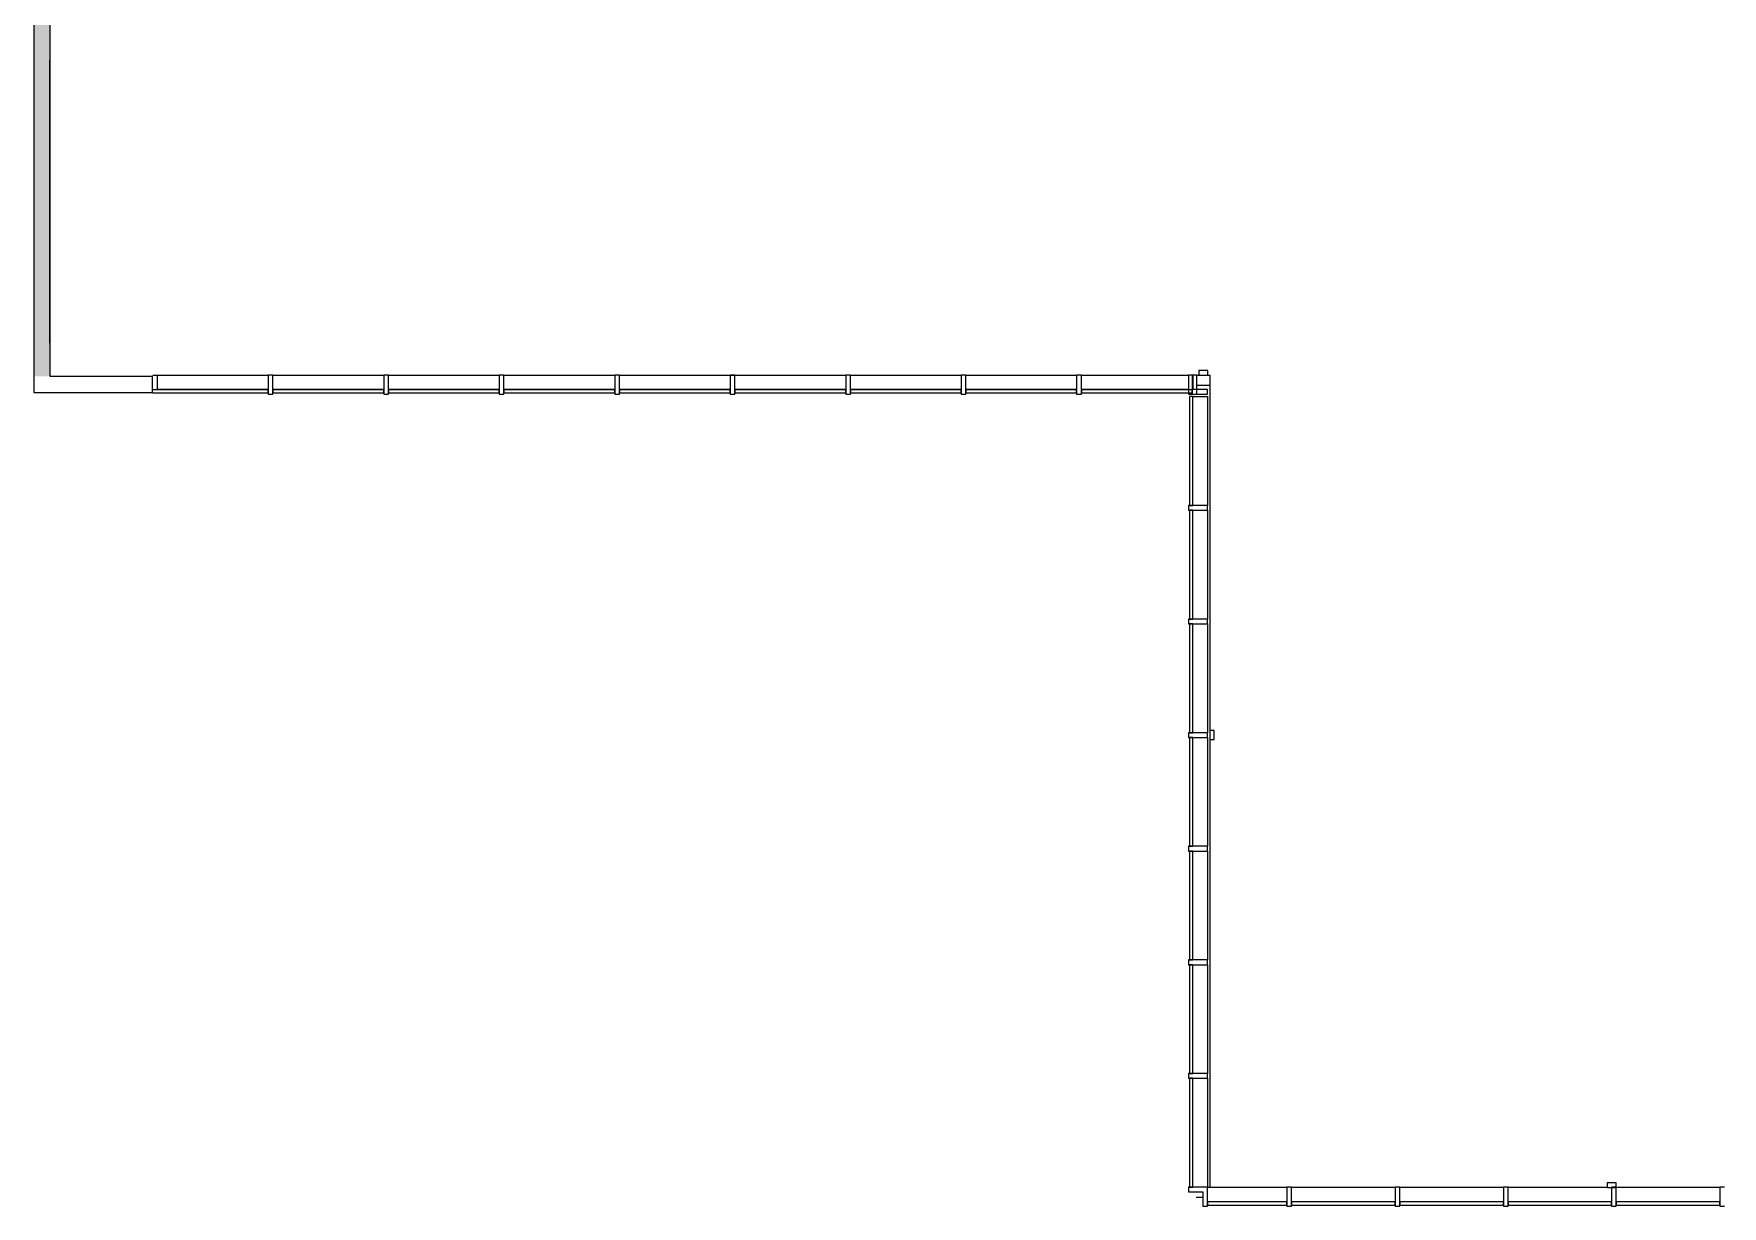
# Model space of a CAD drawing. Header units: millimetres. Extents: x 32.4 to 129.7, y 76.1 to 139.3.
# Drawn here: x 32.35 to 51.07, y 76.09 to 89.08 of the extents above; entities that cross this region are included whole.
import ezdxf

# ---------------------------------------------------------------- set-up
doc = ezdxf.new("R2010")
doc.units = ezdxf.units.MM
doc.layers.add('LADRILLO HU 018', color=7, linetype='Continuous')
doc.layers.add('Lineas Carpintería', color=7, linetype='Continuous')
doc.layers.add('S-----TEP', color=7, linetype='Continuous', lineweight=9)

msp = doc.modelspace()

# ---------------------------------------------------------------- hatches: boundary and pattern name
msp.add_hatch(color=256).paths.add_polyline_path([(32.3504, 85.285442), (32.5304, 85.285442), (32.5304, 100.511374), (32.3504, 100.511374)])

# ---------------------------------------------------------------- linework, layer by layer
at = {"layer": 'LADRILLO HU 018'}
for p, q in [((32.3504, 100.691375), (32.3504, 85.105442)), ((32.5304, 85.285442), (32.5304, 100.511375)), ((33.664691, 85.285442), (32.5304, 85.285442)), ((33.664691, 85.105442), (33.664691, 85.285442)), ((32.3504, 85.105442), (33.664691, 85.105442))]:
    msp.add_line(p, q, dxfattribs=at)
at = {"layer": 'Lineas Carpintería'}
for p, q in [((45.364652, 85.350442), (45.264652, 85.350442)), ((45.264652, 85.350442), (45.264652, 85.300442)), ((45.364652, 85.300442), (45.364652, 85.350442)), ((33.669691, 85.29951), (33.721691, 85.29951)), ((33.721691, 85.13951), (33.721691, 85.29951)), ((33.721691, 85.29951), (34.949691, 85.29951)), ((35.001691, 85.29951), (36.229691, 85.29951)), ((36.281691, 85.29951), (37.509691, 85.29951)), ((37.561691, 85.29951), (38.789691, 85.29951)), ((38.841691, 85.29951), (40.030691, 85.29951)), ((40.030691, 85.29951), (40.160691, 85.29951)), ((40.160691, 85.29951), (41.349691, 85.29951)), ((41.401691, 85.29951), (42.629691, 85.29951)), ((42.681691, 85.29951), (43.909691, 85.29951)), ((43.961691, 85.29951), (45.149191, 85.29951)), ((45.241691, 85.29951), (45.384652, 85.29951)), ((45.384652, 85.18576), (45.241691, 85.18576)), ((45.264652, 85.300442), (45.364652, 85.300442)), ((45.384652, 85.29951), (45.384652, 85.26951)), ((45.384652, 85.26951), (45.384652, 85.16951)), ((45.384652, 85.16951), (45.384652, 81.359306)), ((34.949691, 85.13701), (33.669691, 85.13701)), ((33.669691, 85.10201), (34.949691, 85.10201)), ((34.949691, 85.13951), (33.721691, 85.13951)), ((34.949691, 85.10201), (34.949691, 85.13701)), ((36.229691, 85.13951), (35.001691, 85.13951)), ((36.229691, 85.13701), (35.001691, 85.13701)), ((35.001691, 85.13701), (35.001691, 85.10201)), ((35.001691, 85.10201), (36.229691, 85.10201)), ((36.229691, 85.10201), (36.229691, 85.13701)), ((37.509691, 85.13951), (36.281691, 85.13951)), ((37.509691, 85.13701), (36.281691, 85.13701)), ((36.281691, 85.13701), (36.281691, 85.10201)), ((36.281691, 85.10201), (37.509691, 85.10201)), ((37.509691, 85.10201), (37.509691, 85.13701)), ((38.789691, 85.13951), (37.561691, 85.13951)), ((38.789691, 85.13701), (37.561691, 85.13701)), ((37.561691, 85.13701), (37.561691, 85.10201)), ((37.561691, 85.10201), (38.789691, 85.10201)), ((38.789691, 85.10201), (38.789691, 85.13701)), ((40.069691, 85.13951), (38.841691, 85.13951)), ((40.069691, 85.13701), (38.841691, 85.13701)), ((38.841691, 85.13701), (38.841691, 85.10201)), ((38.841691, 85.10201), (40.069691, 85.10201)), ((40.069691, 85.10201), (40.069691, 85.13701)), ((41.349691, 85.13951), (40.121691, 85.13951)), ((41.349691, 85.13701), (40.121691, 85.13701)), ((40.121691, 85.13701), (40.121691, 85.10201)), ((40.121691, 85.10201), (41.349691, 85.10201)), ((41.349691, 85.10201), (41.349691, 85.13701)), ((42.629691, 85.13951), (41.401691, 85.13951)), ((42.629691, 85.13701), (41.401691, 85.13701)), ((41.401691, 85.13701), (41.401691, 85.10201)), ((41.401691, 85.10201), (42.629691, 85.10201)), ((42.629691, 85.10201), (42.629691, 85.13701)), ((43.909691, 85.13951), (42.681691, 85.13951)), ((43.909691, 85.13701), (42.681691, 85.13701)), ((42.681691, 85.13701), (42.681691, 85.10201)), ((42.681691, 85.10201), (43.909691, 85.10201)), ((43.909691, 85.10201), (43.909691, 85.13701)), ((45.149191, 85.13951), (43.961691, 85.13951)), ((45.189691, 85.13701), (43.961691, 85.13701)), ((43.961691, 85.13701), (43.961691, 85.10201)), ((43.961691, 85.10201), (45.189691, 85.10201)), ((45.196691, 85.063306), (45.161691, 85.063306)), ((45.161691, 85.063306), (45.161691, 83.855306)), ((45.189691, 85.10201), (45.189691, 85.13701)), ((45.196691, 83.855306), (45.196691, 85.063306)), ((45.199191, 85.063306), (45.359191, 85.063306)), ((45.199191, 83.855306), (45.199191, 85.063306)), ((45.359191, 85.063306), (45.359191, 83.855306)), ((45.161691, 83.855306), (45.196691, 83.855306)), ((45.196691, 83.803306), (45.161691, 83.803306)), ((45.161691, 83.803306), (45.161691, 82.595306)), ((45.196691, 82.595306), (45.196691, 83.803306)), ((45.199191, 82.595306), (45.199191, 83.803306)), ((45.359191, 83.803306), (45.359191, 82.595306)), ((45.161691, 82.595306), (45.196691, 82.595306)), ((45.196691, 82.543306), (45.161691, 82.543306)), ((45.161691, 82.543306), (45.161691, 81.335306)), ((45.196691, 81.335306), (45.196691, 82.543306)), ((45.199191, 81.335306), (45.199191, 82.543306)), ((45.359191, 82.543306), (45.359191, 81.335306)), ((45.161691, 81.335306), (45.196691, 81.335306)), ((45.196691, 81.283306), (45.161691, 81.283306)), ((45.161691, 81.283306), (45.161691, 80.075306)), ((45.196691, 80.075306), (45.196691, 81.283306)), ((45.199191, 80.075306), (45.199191, 81.283306)), ((45.359191, 81.283306), (45.359191, 80.075306)), ((45.434652, 81.359306), (45.384652, 81.359306)), ((45.384652, 81.359306), (45.384652, 81.259306)), ((45.384652, 81.259306), (45.434652, 81.259306)), ((45.384652, 81.259306), (45.384652, 76.295306)), ((45.434652, 81.259306), (45.434652, 81.359306)), ((45.161691, 80.075306), (45.196691, 80.075306)), ((45.196691, 80.023306), (45.161691, 80.023306)), ((45.161691, 80.023306), (45.161691, 78.815306)), ((45.196691, 78.815306), (45.196691, 80.023306)), ((45.199191, 78.815306), (45.199191, 80.023306)), ((45.359191, 80.023306), (45.359191, 78.815306)), ((45.161691, 78.815306), (45.196691, 78.815306)), ((45.196691, 78.763306), (45.161691, 78.763306)), ((45.161691, 78.763306), (45.161691, 77.555306)), ((45.196691, 77.555306), (45.196691, 78.763306)), ((45.199191, 77.555306), (45.199191, 78.763306)), ((45.359191, 78.763306), (45.359191, 77.555306)), ((45.161691, 77.555306), (45.196691, 77.555306)), ((45.196691, 77.503306), (45.161691, 77.503306)), ((45.161691, 77.503306), (45.161691, 76.295306)), ((45.196691, 76.295306), (45.196691, 77.503306)), ((45.199191, 76.295306), (45.199191, 77.503306)), ((45.359191, 77.503306), (45.359191, 76.295306)), ((45.161691, 76.295306), (45.196691, 76.295306)), ((45.235441, 76.184256), (45.307191, 76.184256)), ((45.359191, 76.295306), (46.239191, 76.295306)), ((46.291191, 76.295306), (47.439191, 76.295306)), ((47.491191, 76.295306), (48.639191, 76.295306)), ((48.691191, 76.295306), (49.789691, 76.295306)), ((49.891191, 76.295306), (51.039191, 76.295306)), ((46.239191, 76.135306), (45.359191, 76.135306)), ((46.239191, 76.132806), (45.359191, 76.132806)), ((45.359191, 76.132806), (45.359191, 76.097806)), ((45.359191, 76.097806), (46.239191, 76.097806)), ((46.239191, 76.097806), (46.239191, 76.132806)), ((47.439191, 76.135306), (46.291191, 76.135306)), ((47.439191, 76.132806), (46.291191, 76.132806)), ((46.291191, 76.132806), (46.291191, 76.097806)), ((46.291191, 76.097806), (47.439191, 76.097806)), ((47.439191, 76.097806), (47.439191, 76.132806)), ((48.639191, 76.135306), (47.491191, 76.135306)), ((48.639191, 76.132806), (47.491191, 76.132806)), ((47.491191, 76.132806), (47.491191, 76.097806)), ((47.491191, 76.097806), (48.639191, 76.097806)), ((48.639191, 76.097806), (48.639191, 76.132806)), ((49.839191, 76.135306), (48.691191, 76.135306)), ((49.839191, 76.132806), (48.691191, 76.132806)), ((48.691191, 76.132806), (48.691191, 76.097806)), ((48.691191, 76.097806), (49.839191, 76.097806)), ((49.839191, 76.097806), (49.839191, 76.132806)), ((51.039191, 76.135306), (49.891191, 76.135306)), ((51.039191, 76.132806), (49.891191, 76.132806)), ((49.891191, 76.132806), (49.891191, 76.097806)), ((49.891191, 76.097806), (51.039191, 76.097806)), ((51.039191, 76.097806), (51.039191, 76.132806))]:
    msp.add_line(p, q, dxfattribs=at)
at = {"layer": 'Lineas Carpintería', "extrusion": (0, 0, -1)}
for p, q in [((35.001691, 85.29951), (34.949691, 85.29951)), ((34.949691, 85.29951), (34.949691, 85.08951)), ((35.001691, 85.08951), (35.001691, 85.29951)), ((36.281691, 85.29951), (36.229691, 85.29951)), ((36.229691, 85.29951), (36.229691, 85.08951)), ((36.281691, 85.08951), (36.281691, 85.29951)), ((37.561691, 85.29951), (37.509691, 85.29951)), ((37.509691, 85.29951), (37.509691, 85.08951)), ((37.561691, 85.08951), (37.561691, 85.29951)), ((38.841691, 85.29951), (38.789691, 85.29951)), ((38.789691, 85.29951), (38.789691, 85.08951)), ((38.841691, 85.08951), (38.841691, 85.29951)), ((40.121691, 85.29951), (40.069691, 85.29951)), ((40.069691, 85.29951), (40.069691, 85.08951)), ((40.121691, 85.08951), (40.121691, 85.29951)), ((41.401691, 85.29951), (41.349691, 85.29951)), ((41.349691, 85.29951), (41.349691, 85.08951)), ((41.401691, 85.08951), (41.401691, 85.29951)), ((42.681691, 85.29951), (42.629691, 85.29951)), ((42.629691, 85.29951), (42.629691, 85.08951)), ((42.681691, 85.08951), (42.681691, 85.29951)), ((43.961691, 85.29951), (43.909691, 85.29951)), ((43.909691, 85.29951), (43.909691, 85.08951)), ((43.961691, 85.08951), (43.961691, 85.29951)), ((45.201191, 85.29951), (45.149191, 85.29951)), ((45.149191, 85.29951), (45.149191, 85.08951)), ((45.241691, 85.29951), (45.189691, 85.29951)), ((45.189691, 85.29951), (45.189691, 85.08951)), ((45.201191, 85.14151), (45.201191, 85.29951)), ((45.241691, 85.08951), (45.241691, 85.29951)), ((34.949691, 85.08951), (35.001691, 85.08951)), ((36.229691, 85.08951), (36.281691, 85.08951)), ((37.509691, 85.08951), (37.561691, 85.08951)), ((38.789691, 85.08951), (38.841691, 85.08951)), ((40.069691, 85.08951), (40.121691, 85.08951)), ((41.349691, 85.08951), (41.401691, 85.08951)), ((42.629691, 85.08951), (42.681691, 85.08951)), ((43.909691, 85.08951), (43.961691, 85.08951)), ((45.149191, 85.08951), (45.359191, 85.08951)), ((45.189691, 85.08951), (45.241691, 85.08951)), ((45.359191, 85.14151), (45.201191, 85.14151)), ((45.359191, 85.08951), (45.359191, 85.14151)), ((45.359191, 83.855306), (45.149191, 83.855306)), ((45.149191, 83.855306), (45.149191, 83.803306)), ((45.359191, 83.803306), (45.359191, 83.855306)), ((45.149191, 83.803306), (45.359191, 83.803306)), ((45.359191, 82.595306), (45.149191, 82.595306)), ((45.149191, 82.595306), (45.149191, 82.543306)), ((45.149191, 82.543306), (45.359191, 82.543306)), ((45.359191, 82.543306), (45.359191, 82.595306)), ((45.359191, 81.335306), (45.149191, 81.335306)), ((45.149191, 81.335306), (45.149191, 81.283306)), ((45.149191, 81.283306), (45.359191, 81.283306)), ((45.359191, 81.283306), (45.359191, 81.335306)), ((45.359191, 80.075306), (45.149191, 80.075306)), ((45.149191, 80.075306), (45.149191, 80.023306)), ((45.149191, 80.023306), (45.359191, 80.023306)), ((45.359191, 80.023306), (45.359191, 80.075306)), ((45.359191, 78.815306), (45.149191, 78.815306)), ((45.149191, 78.815306), (45.149191, 78.763306)), ((45.359191, 78.763306), (45.359191, 78.815306)), ((45.149191, 78.763306), (45.359191, 78.763306)), ((45.359191, 77.555306), (45.149191, 77.555306)), ((45.149191, 77.555306), (45.149191, 77.503306)), ((45.149191, 77.503306), (45.359191, 77.503306)), ((45.359191, 77.503306), (45.359191, 77.555306)), ((45.149191, 76.295306), (45.149191, 76.243306)), ((45.359191, 76.295306), (45.149191, 76.295306)), ((45.149191, 76.243306), (45.307191, 76.243306)), ((45.307191, 76.243306), (45.307191, 76.085306)), ((45.359191, 76.085306), (45.359191, 76.295306)), ((46.291191, 76.295306), (46.239191, 76.295306)), ((46.239191, 76.295306), (46.239191, 76.085306)), ((46.291191, 76.085306), (46.291191, 76.295306)), ((47.491191, 76.295306), (47.439191, 76.295306)), ((47.439191, 76.295306), (47.439191, 76.085306)), ((47.491191, 76.085306), (47.491191, 76.295306)), ((48.691191, 76.295306), (48.639191, 76.295306)), ((48.639191, 76.295306), (48.639191, 76.085306)), ((48.691191, 76.085306), (48.691191, 76.295306)), ((49.789691, 76.344306), (49.789691, 76.294306)), ((49.889691, 76.344306), (49.789691, 76.344306)), ((49.789691, 76.294306), (49.889691, 76.294306)), ((49.891191, 76.295306), (49.839191, 76.295306)), ((49.839191, 76.295306), (49.839191, 76.085306)), ((49.889691, 76.294306), (49.889691, 76.344306)), ((49.891191, 76.085306), (49.891191, 76.295306)), ((51.091191, 76.295306), (51.039191, 76.295306)), ((51.039191, 76.295306), (51.039191, 76.085306)), ((45.307191, 76.085306), (45.359191, 76.085306)), ((46.239191, 76.085306), (46.291191, 76.085306)), ((47.439191, 76.085306), (47.491191, 76.085306)), ((48.639191, 76.085306), (48.691191, 76.085306)), ((49.839191, 76.085306), (49.891191, 76.085306)), ((51.039191, 76.085306), (51.091191, 76.085306))]:
    msp.add_line(p, q, dxfattribs=at)
at = {"layer": 'S-----TEP'}
msp.add_line((32.5297, 85.652807), (32.5297, 88.792622), dxfattribs=at)

doc.saveas('drawing.dxf')
